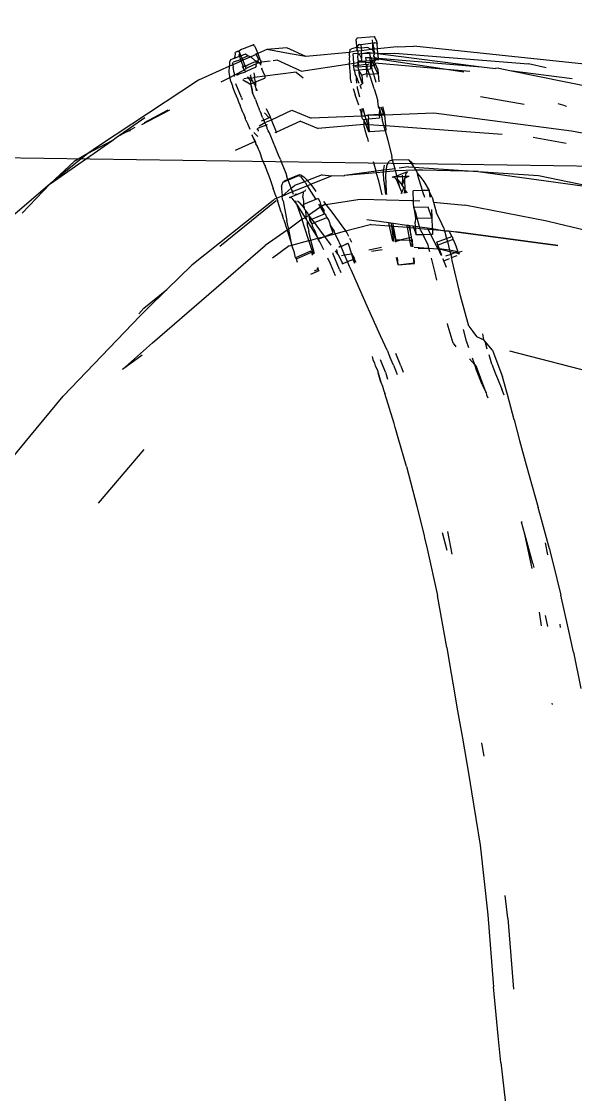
# Model space of a CAD drawing. Header units: millimetres. Extents: x 182 to 575, y -105 to 95.
# Drawn here: x 367.4701 to 367.4998, y -1.1422 to -1.0846 of the extents above; entities that cross this region are included whole.
import ezdxf

# ---------------------------------------------------------------- set-up
doc = ezdxf.new("R2010")
doc.units = ezdxf.units.MM
doc.header["$MEASUREMENT"] = 0

# ---------------------------------------------------------------- blocks, each defined once
blk = doc.blocks.new('A$C69b3238c')
for p, q in [((1.526428, 1.142223), (1.526385, 1.142088)), ((1.526385, 1.142088), (1.526507, 1.14212)), ((1.526516, 1.14241), (1.526428, 1.142223)), ((1.526626, 1.142111), (1.526507, 1.14212)), ((1.526507, 1.14212), (1.5266, 1.14209)), ((1.526544, 1.142469), (1.526516, 1.14241)), ((1.527462, 1.14239), (1.526544, 1.142469)), ((1.5266, 1.14209), (1.526626, 1.142111)), ((1.526622, 1.14207), (1.526626, 1.142111)), ((1.526626, 1.142111), (1.526638, 1.142281)), ((1.526626, 1.142111), (1.527261, 1.142022)), ((1.527462, 1.14239), (1.527476, 1.142344)), ((1.527514, 1.142303), (1.527476, 1.142344)), ((1.527514, 1.142215), (1.5275, 1.141874)), ((1.527514, 1.142215), (1.527514, 1.142303)), ((1.515251, 1.14098), (1.52443, 1.141949)), ((1.525438, 1.141564), (1.518259, 1.140992)), ((1.526346, 1.14156), (1.520797, 1.140839)), ((1.525319, 1.141918), (1.52443, 1.141949)), ((1.525319, 1.141918), (1.526364, 1.141806)), ((1.526346, 1.14156), (1.525438, 1.141564)), ((1.526327, 1.141309), (1.526346, 1.14156)), ((1.526346, 1.14156), (1.526364, 1.141806)), ((1.526479, 1.141588), (1.526346, 1.14156)), ((1.526364, 1.141806), (1.526385, 1.142088)), ((1.526364, 1.141806), (1.526562, 1.141785)), ((1.526521, 1.141574), (1.526479, 1.141588)), ((1.526549, 1.141607), (1.526521, 1.141574)), ((1.526574, 1.141581), (1.526521, 1.141574)), ((1.526535, 1.141529), (1.526521, 1.141574)), ((1.526574, 1.141581), (1.526535, 1.141529)), ((1.526535, 1.141529), (1.526573, 1.141488)), ((1.526562, 1.141785), (1.526549, 1.141607)), ((1.526549, 1.141607), (1.52661, 1.141769)), ((1.526569, 1.141879), (1.526562, 1.141785)), ((1.526562, 1.141785), (1.52661, 1.141769)), ((1.526569, 1.141879), (1.5266, 1.14209)), ((1.526813, 1.141612), (1.526574, 1.141581)), ((1.526588, 1.141609), (1.526574, 1.141581)), ((1.526574, 1.141581), (1.526809, 1.141563)), ((1.526646, 1.141776), (1.526588, 1.141609)), ((1.52661, 1.141769), (1.526624, 1.141939)), ((1.526646, 1.141776), (1.52661, 1.141769)), ((1.526624, 1.141939), (1.526622, 1.14207)), ((1.526646, 1.141776), (1.526624, 1.141939)), ((1.526736, 1.141795), (1.526646, 1.141776)), ((1.526887, 1.141876), (1.526736, 1.141795)), ((1.526954, 1.141743), (1.526736, 1.141795)), ((1.526809, 1.141563), (1.526762, 1.141373)), ((1.526809, 1.141563), (1.526813, 1.141612)), ((1.526809, 1.141563), (1.527224, 1.141532)), ((1.526813, 1.141612), (1.527224, 1.141532)), ((1.526887, 1.141876), (1.527248, 1.141849)), ((1.527238, 1.141713), (1.526954, 1.141743)), ((1.527224, 1.141532), (1.527238, 1.141713)), ((1.527224, 1.141532), (1.527354, 1.141522)), ((1.527224, 1.141532), (1.527239, 1.141277)), ((1.527248, 1.141849), (1.527238, 1.141713)), ((1.527436, 1.141692), (1.527238, 1.141713)), ((1.527261, 1.142022), (1.527248, 1.141849)), ((1.527248, 1.141849), (1.5275, 1.141874)), ((1.527382, 1.142055), (1.527261, 1.142022)), ((1.527354, 1.141522), (1.527426, 1.141559)), ((1.527382, 1.142055), (1.5275, 1.141874)), ((1.527436, 1.141692), (1.527426, 1.141559)), ((1.527426, 1.141559), (1.527448, 1.141334)), ((1.527426, 1.141559), (1.527687, 1.141536)), ((1.527436, 1.141692), (1.527445, 1.141813)), ((1.527486, 1.141704), (1.527436, 1.141692)), ((1.527486, 1.141704), (1.527445, 1.141813)), ((1.5275, 1.141874), (1.527485, 1.141831)), ((1.527485, 1.141831), (1.527486, 1.141704)), ((1.527486, 1.141704), (1.527871, 1.141611)), ((1.5275, 1.141874), (1.527762, 1.141811)), ((1.52765, 1.141044), (1.527687, 1.141536)), ((1.52785, 1.141774), (1.527762, 1.141811)), ((1.52785, 1.141774), (1.527871, 1.141611)), ((1.527881, 1.141426), (1.527871, 1.141611)), ((1.527871, 1.141611), (1.530211, 1.141394)), ((1.530211, 1.141394), (1.531231, 1.14185)), ((1.530211, 1.141394), (1.531059, 1.141536)), ((1.531059, 1.141536), (1.532312, 1.141765)), ((1.531231, 1.14185), (1.532312, 1.141765)), ((1.532312, 1.141765), (1.5328, 1.141547)), ((1.5328, 1.141547), (1.532664, 1.141198)), ((1.532943, 1.141897), (1.5328, 1.141547)), ((1.5328, 1.141547), (1.532892, 1.141507)), ((1.532913, 1.141553), (1.532892, 1.141507)), ((1.532975, 1.141966), (1.532943, 1.141897)), ((1.532975, 1.141966), (1.533008, 1.14202)), ((1.533008, 1.14202), (1.533048, 1.142017)), ((1.533118, 1.141988), (1.533048, 1.142017)), ((1.533118, 1.141988), (1.533175, 1.141966)), ((1.533175, 1.141966), (1.533303, 1.141912)), ((1.533303, 1.141912), (1.533397, 1.141874)), ((1.533453, 1.141542), (1.53331, 1.141427)), ((1.533397, 1.141874), (1.533481, 1.141839)), ((1.533712, 1.141435), (1.533453, 1.141542)), ((1.533481, 1.141839), (1.533582, 1.141798)), ((1.533582, 1.141798), (1.533665, 1.141763)), ((1.533665, 1.141763), (1.533811, 1.141678)), ((1.533755, 1.14156), (1.533712, 1.141435)), ((1.53378, 1.141533), (1.533712, 1.141435)), ((1.533755, 1.14156), (1.533787, 1.141629)), ((1.53378, 1.141533), (1.533755, 1.14156)), ((1.533787, 1.141629), (1.53378, 1.141533)), ((1.533806, 1.141452), (1.53378, 1.141533)), ((1.533787, 1.141629), (1.533811, 1.141678)), ((1.533882, 1.141674), (1.533811, 1.141678)), ((1.533938, 1.141648), (1.533882, 1.141674)), ((1.533938, 1.141648), (1.533987, 1.141629)), ((1.53402, 1.141581), (1.533987, 1.141629)), ((1.53402, 1.141581), (1.534026, 1.14137)), ((1.517321, 1.140776), (1.518259, 1.140992)), ((1.526327, 1.141309), (1.520797, 1.140839)), ((1.526324, 1.141266), (1.522662, 1.140716)), ((1.526508, 1.141052), (1.522662, 1.140716)), ((1.52632, 1.141206), (1.526324, 1.141266)), ((1.526441, 1.141239), (1.52632, 1.141206)), ((1.526324, 1.141266), (1.526327, 1.141309)), ((1.526526, 1.141297), (1.526324, 1.141266)), ((1.526541, 1.141343), (1.526327, 1.141309)), ((1.526504, 1.140999), (1.526354, 1.140673)), ((1.526499, 1.141193), (1.526441, 1.141239)), ((1.526511, 1.141234), (1.526441, 1.141239)), ((1.526513, 1.141128), (1.526499, 1.141193)), ((1.526508, 1.141052), (1.526504, 1.140999)), ((1.526504, 1.140999), (1.526545, 1.140888)), ((1.526557, 1.141061), (1.526508, 1.141052)), ((1.526566, 1.141188), (1.526511, 1.141234)), ((1.526557, 1.141061), (1.526513, 1.141128)), ((1.526541, 1.141343), (1.526526, 1.141297)), ((1.526573, 1.1414), (1.526541, 1.141343)), ((1.526541, 1.141343), (1.526575, 1.141304)), ((1.526615, 1.141061), (1.526545, 1.140888)), ((1.526566, 1.141188), (1.526557, 1.141061)), ((1.526615, 1.141061), (1.526557, 1.141061)), ((1.526575, 1.141304), (1.526566, 1.141188)), ((1.526661, 1.141181), (1.526566, 1.141188)), ((1.526573, 1.1414), (1.526573, 1.141488)), ((1.526722, 1.141342), (1.526575, 1.141304)), ((1.526661, 1.141181), (1.526615, 1.141061)), ((1.526714, 1.141093), (1.526615, 1.141061)), ((1.526709, 1.141304), (1.526661, 1.141181)), ((1.526729, 1.141176), (1.526661, 1.141181)), ((1.526714, 1.141093), (1.52669, 1.140886)), ((1.526709, 1.141304), (1.526755, 1.141331)), ((1.526729, 1.141176), (1.526714, 1.141093)), ((1.526772, 1.141075), (1.526714, 1.141093)), ((1.526762, 1.141373), (1.526722, 1.141342)), ((1.526755, 1.141331), (1.526722, 1.141342)), ((1.52678, 1.141172), (1.526729, 1.141176)), ((1.526755, 1.141331), (1.526762, 1.141373)), ((1.526792, 1.141337), (1.526755, 1.141331)), ((1.526772, 1.141075), (1.526757, 1.140872)), ((1.526762, 1.141373), (1.526792, 1.141337)), ((1.52678, 1.141172), (1.526772, 1.141075)), ((1.526999, 1.141095), (1.526772, 1.141075)), ((1.526792, 1.141337), (1.52678, 1.141172)), ((1.527007, 1.141156), (1.52678, 1.141172)), ((1.527017, 1.141334), (1.526792, 1.141337)), ((1.526909, 1.140958), (1.526822, 1.140995)), ((1.526991, 1.140982), (1.526909, 1.140958)), ((1.526951, 1.140916), (1.526909, 1.140958)), ((1.526951, 1.140916), (1.526991, 1.140982)), ((1.526991, 1.140982), (1.526999, 1.141095)), ((1.527379, 1.140933), (1.526991, 1.140982)), ((1.526999, 1.141095), (1.527007, 1.141156)), ((1.527212, 1.141114), (1.526999, 1.141095)), ((1.527017, 1.141334), (1.527007, 1.141197)), ((1.527007, 1.141197), (1.527007, 1.141156)), ((1.527195, 1.141141), (1.527007, 1.141156)), ((1.527195, 1.141141), (1.527239, 1.141277)), ((1.527195, 1.141141), (1.52741, 1.141144)), ((1.527391, 1.141085), (1.527212, 1.141114)), ((1.527326, 1.141463), (1.527239, 1.141277)), ((1.527326, 1.141463), (1.527354, 1.141522)), ((1.527379, 1.140933), (1.527391, 1.141085)), ((1.527391, 1.141085), (1.52741, 1.141144)), ((1.527439, 1.141077), (1.527391, 1.141085)), ((1.527448, 1.141334), (1.52741, 1.141144)), ((1.52741, 1.141144), (1.527439, 1.141077)), ((1.527433, 1.140995), (1.527426, 1.140949)), ((1.527439, 1.141077), (1.527433, 1.140995)), ((1.52765, 1.141044), (1.527439, 1.141077)), ((1.527639, 1.140897), (1.52765, 1.141044)), ((1.527876, 1.141008), (1.52765, 1.141044)), ((1.527828, 1.140388), (1.527876, 1.141008)), ((1.527876, 1.141008), (1.527882, 1.14109)), ((1.530463, 1.140597), (1.527876, 1.141008)), ((1.527881, 1.141426), (1.527893, 1.141268)), ((1.527893, 1.141268), (1.527882, 1.14109)), ((1.530463, 1.140597), (1.531751, 1.14119)), ((1.531751, 1.14119), (1.531974, 1.141159)), ((1.532142, 1.141135), (1.532608, 1.14108)), ((1.532608, 1.14108), (1.53264, 1.141149)), ((1.532634, 1.141053), (1.532608, 1.14108)), ((1.532634, 1.141053), (1.532708, 1.141054)), ((1.532634, 1.141053), (1.532659, 1.140972)), ((1.532664, 1.141198), (1.53264, 1.141149)), ((1.532659, 1.140972), (1.532653, 1.140919)), ((1.532708, 1.141054), (1.532659, 1.140972)), ((1.532708, 1.141054), (1.532752, 1.141055)), ((1.532792, 1.141168), (1.532752, 1.141055)), ((1.532752, 1.141055), (1.532874, 1.141101)), ((1.532752, 1.141055), (1.532777, 1.141044)), ((1.532892, 1.141507), (1.532766, 1.141227)), ((1.532766, 1.141227), (1.532792, 1.141168)), ((1.532792, 1.141168), (1.532766, 1.141227)), ((1.532777, 1.141044), (1.532847, 1.141034)), ((1.53284, 1.141149), (1.532792, 1.141168)), ((1.532874, 1.141101), (1.53284, 1.141149)), ((1.532874, 1.141101), (1.532847, 1.141034)), ((1.532847, 1.141034), (1.532876, 1.141003)), ((1.532874, 1.141101), (1.532876, 1.141135)), ((1.532953, 1.141102), (1.532874, 1.141101)), ((1.532876, 1.141135), (1.53295, 1.141183)), ((1.53288, 1.14089), (1.532876, 1.141003)), ((1.532876, 1.141003), (1.533013, 1.140947)), ((1.532892, 1.141507), (1.533181, 1.141368)), ((1.533181, 1.141368), (1.53295, 1.141183)), ((1.533092, 1.141045), (1.532953, 1.141102)), ((1.533173, 1.141011), (1.533092, 1.141045)), ((1.533293, 1.14096), (1.533173, 1.141011)), ((1.53331, 1.141427), (1.533181, 1.141368)), ((1.533181, 1.141368), (1.533605, 1.141189)), ((1.533332, 1.140945), (1.533293, 1.14096)), ((1.53331, 1.141427), (1.533646, 1.141288)), ((1.533605, 1.141189), (1.533476, 1.140861)), ((1.533578, 1.140891), (1.533697, 1.141148)), ((1.533646, 1.141288), (1.533605, 1.141189)), ((1.533605, 1.141189), (1.533697, 1.141148)), ((1.533712, 1.141435), (1.533646, 1.141288)), ((1.533646, 1.141288), (1.533725, 1.141216)), ((1.533697, 1.141148), (1.533725, 1.141216)), ((1.533697, 1.141148), (1.534147, 1.140947)), ((1.533789, 1.141403), (1.533712, 1.141435)), ((1.533789, 1.141403), (1.533725, 1.141216)), ((1.533725, 1.141216), (1.534122, 1.141091)), ((1.533806, 1.141452), (1.533789, 1.141403)), ((1.534076, 1.141289), (1.533789, 1.141403)), ((1.534026, 1.14137), (1.534076, 1.141289)), ((1.534076, 1.141289), (1.534267, 1.141206)), ((1.534156, 1.141011), (1.534122, 1.141091)), ((1.534156, 1.141011), (1.534147, 1.140947)), ((1.534267, 1.141206), (1.534315, 1.141087)), ((1.534315, 1.141087), (1.534326, 1.140917)), ((1.519264, 1.14064), (1.514766, 1.139733)), ((1.519264, 1.14064), (1.515926, 1.140206)), ((1.519855, 1.140759), (1.519264, 1.14064)), ((1.519855, 1.140759), (1.520042, 1.140741)), ((1.520797, 1.140839), (1.520042, 1.140741)), ((1.522662, 1.140716), (1.521416, 1.140608)), ((1.522662, 1.140716), (1.521733, 1.140577)), ((1.526334, 1.140462), (1.526305, 1.140039)), ((1.526334, 1.140462), (1.526515, 1.140804)), ((1.526354, 1.140673), (1.526334, 1.140462)), ((1.526334, 1.140462), (1.526585, 1.140443)), ((1.526585, 1.140443), (1.526465, 1.140019)), ((1.526545, 1.140888), (1.526515, 1.140804)), ((1.526545, 1.140888), (1.52669, 1.140886)), ((1.526622, 1.140571), (1.526585, 1.140443)), ((1.526585, 1.140443), (1.526804, 1.140426)), ((1.526622, 1.140571), (1.52669, 1.140886)), ((1.52669, 1.140886), (1.526757, 1.140872)), ((1.526757, 1.140872), (1.526746, 1.14073)), ((1.526934, 1.140714), (1.526746, 1.14073)), ((1.526757, 1.140872), (1.526934, 1.140859)), ((1.526757, 1.140277), (1.526804, 1.140426)), ((1.526804, 1.140426), (1.52687, 1.140635)), ((1.526804, 1.140426), (1.526952, 1.140454)), ((1.52687, 1.140635), (1.526934, 1.140714)), ((1.52693, 1.140796), (1.526934, 1.140859)), ((1.52693, 1.140796), (1.526974, 1.140711)), ((1.526934, 1.140714), (1.52693, 1.140796)), ((1.526934, 1.140859), (1.526982, 1.140855)), ((1.526974, 1.140711), (1.526934, 1.140714)), ((1.526974, 1.140711), (1.526939, 1.140611)), ((1.526952, 1.140454), (1.526939, 1.140611)), ((1.526952, 1.140454), (1.526941, 1.140276)), ((1.526982, 1.140855), (1.526951, 1.140916)), ((1.526952, 1.140454), (1.52721, 1.140395)), ((1.526982, 1.140855), (1.526974, 1.140711)), ((1.527389, 1.140675), (1.526974, 1.140711)), ((1.526982, 1.140855), (1.527421, 1.140822)), ((1.52721, 1.140395), (1.527178, 1.139932)), ((1.527351, 1.140403), (1.527203, 1.139929)), ((1.52721, 1.140395), (1.527389, 1.140675)), ((1.527389, 1.140675), (1.527351, 1.140403)), ((1.527426, 1.140949), (1.527379, 1.140933)), ((1.527421, 1.140822), (1.527389, 1.140675)), ((1.52762, 1.140655), (1.527389, 1.140675)), ((1.527426, 1.140949), (1.527421, 1.140822)), ((1.527547, 1.140848), (1.527421, 1.140822)), ((1.527639, 1.140897), (1.527426, 1.140949)), ((1.52752, 1.14036), (1.527572, 1.140426)), ((1.527547, 1.140848), (1.527639, 1.140897)), ((1.52762, 1.140655), (1.527572, 1.140426)), ((1.52762, 1.140655), (1.527639, 1.140897)), ((1.527698, 1.140929), (1.527639, 1.140897)), ((1.527817, 1.14021), (1.527828, 1.140388)), ((1.530739, 1.14055), (1.530354, 1.140241)), ((1.530739, 1.14055), (1.532426, 1.140334)), ((1.532432, 1.140412), (1.532426, 1.140334)), ((1.532432, 1.140412), (1.532579, 1.140738)), ((1.532594, 1.140776), (1.532579, 1.140738)), ((1.53288, 1.14089), (1.53293, 1.140808)), ((1.53293, 1.140808), (1.53312, 1.140725)), ((1.533008, 1.140521), (1.532981, 1.140324)), ((1.533013, 1.140947), (1.533421, 1.140743)), ((1.53312, 1.140725), (1.533462, 1.140576)), ((1.53318, 1.140416), (1.533204, 1.140342)), ((1.533476, 1.140861), (1.533332, 1.140945)), ((1.533452, 1.140813), (1.533421, 1.140743)), ((1.533421, 1.140743), (1.533508, 1.140686)), ((1.533476, 1.140861), (1.533452, 1.140813)), ((1.533508, 1.140686), (1.533462, 1.140576)), ((1.533738, 1.140473), (1.533462, 1.140576)), ((1.533476, 1.140861), (1.533525, 1.140863)), ((1.533508, 1.140686), (1.533564, 1.140719)), ((1.534068, 1.140391), (1.533508, 1.140686)), ((1.533578, 1.140891), (1.533525, 1.140863)), ((1.533525, 1.140863), (1.533573, 1.140846)), ((1.533596, 1.140835), (1.533564, 1.140719)), ((1.533573, 1.140846), (1.533596, 1.140835)), ((1.533578, 1.140891), (1.533596, 1.140835)), ((1.533596, 1.140835), (1.533652, 1.140813)), ((1.53393, 1.140389), (1.533738, 1.140473)), ((1.534068, 1.140391), (1.534066, 1.14032)), ((1.534071, 1.140511), (1.534068, 1.140391)), ((1.534293, 1.140273), (1.534068, 1.140391)), ((1.534071, 1.140511), (1.534127, 1.140804)), ((1.534147, 1.140947), (1.534127, 1.140804)), ((1.534147, 1.140947), (1.534326, 1.140867)), ((1.534302, 1.140315), (1.534328, 1.140546)), ((1.534326, 1.140867), (1.534326, 1.140917)), ((1.534326, 1.140867), (1.53599, 1.140126)), ((1.534328, 1.140546), (1.534326, 1.140867)), ((1.526544, 1.139654), (1.526621, 1.139881)), ((1.526621, 1.139881), (1.52666, 1.139995)), ((1.52666, 1.139995), (1.526757, 1.140277)), ((1.527203, 1.139929), (1.527211, 1.139881)), ((1.527293, 1.139881), (1.527211, 1.139881)), ((1.527325, 1.139859), (1.527241, 1.139682)), ((1.527358, 1.139944), (1.52752, 1.14036)), ((1.527524, 1.140146), (1.527502, 1.139958)), ((1.52752, 1.14036), (1.527524, 1.140146)), ((1.527764, 1.139984), (1.527817, 1.14021)), ((1.532426, 1.140334), (1.532418, 1.140237)), ((1.532925, 1.140032), (1.532418, 1.140237)), ((1.532426, 1.140334), (1.53297, 1.140264)), ((1.532901, 1.139705), (1.532919, 1.139802)), ((1.532925, 1.140032), (1.532919, 1.139802)), ((1.533033, 1.139982), (1.532919, 1.139802)), ((1.532925, 1.140032), (1.53297, 1.140264)), ((1.533033, 1.139982), (1.532925, 1.140032)), ((1.53297, 1.140264), (1.532981, 1.140324)), ((1.533181, 1.140237), (1.53297, 1.140264)), ((1.533181, 1.140237), (1.533033, 1.139982)), ((1.533166, 1.139927), (1.533033, 1.139982)), ((1.533156, 1.139836), (1.533095, 1.139577)), ((1.533095, 1.139577), (1.533156, 1.139836)), ((1.533156, 1.139836), (1.533166, 1.139927)), ((1.533166, 1.139927), (1.533181, 1.140067)), ((1.53323, 1.139901), (1.533166, 1.139927)), ((1.533204, 1.140342), (1.53318, 1.140287)), ((1.53318, 1.140287), (1.533181, 1.140237)), ((1.533181, 1.140237), (1.533181, 1.140067)), ((1.533181, 1.140237), (1.533309, 1.140221)), ((1.533309, 1.140221), (1.533181, 1.140067)), ((1.53323, 1.139901), (1.533429, 1.140031)), ((1.53335, 1.140311), (1.533309, 1.140221)), ((1.533309, 1.140221), (1.533545, 1.140191)), ((1.533593, 1.140162), (1.533429, 1.140031)), ((1.533682, 1.139194), (1.533981, 1.139922)), ((1.534164, 1.13981), (1.534149, 1.139765)), ((1.534241, 1.140054), (1.534164, 1.13981)), ((1.534241, 1.140054), (1.534282, 1.140229)), ((1.534282, 1.140229), (1.534293, 1.140273)), ((1.534293, 1.140273), (1.534302, 1.140315)), ((1.534762, 1.140026), (1.534293, 1.140273)), ((1.53599, 1.140126), (1.541355, 1.136571)), ((1.518496, 1.138812), (1.520849, 1.139234)), ((1.526442, 1.139322), (1.526359, 1.138988)), ((1.526544, 1.139654), (1.526442, 1.139322)), ((1.527312, 1.139206), (1.527432, 1.139628)), ((1.527377, 1.138776), (1.527568, 1.139333)), ((1.527455, 1.13969), (1.527432, 1.139628)), ((1.527467, 1.139788), (1.527455, 1.13969)), ((1.527676, 1.139676), (1.527568, 1.139333)), ((1.532885, 1.13967), (1.532834, 1.139572)), ((1.532873, 1.139548), (1.532885, 1.13967)), ((1.532885, 1.13967), (1.532901, 1.139705)), ((1.532928, 1.13908), (1.533084, 1.13945)), ((1.533095, 1.139577), (1.533084, 1.13945)), ((1.533084, 1.13945), (1.533095, 1.139577)), ((1.534029, 1.139447), (1.533895, 1.139113)), ((1.534149, 1.139765), (1.534029, 1.139447)), ((1.51629, 1.138743), (1.516222, 1.138732)), ((1.51629, 1.138743), (1.516671, 1.138851)), ((1.526101, 1.138705), (1.525998, 1.138304)), ((1.526033, 1.1383), (1.526175, 1.138649)), ((1.526195, 1.138695), (1.526175, 1.138649)), ((1.526281, 1.138687), (1.526271, 1.138604)), ((1.526271, 1.138604), (1.526316, 1.138683)), ((1.526316, 1.138683), (1.526359, 1.138988)), ((1.532794, 1.13873), (1.532729, 1.138584)), ((1.532806, 1.138776), (1.532794, 1.13873)), ((1.532826, 1.138826), (1.532806, 1.138776)), ((1.532866, 1.138919), (1.532826, 1.138826)), ((1.532928, 1.13908), (1.532866, 1.138919)), ((1.533606, 1.138392), (1.533713, 1.138678)), ((1.533682, 1.139194), (1.53363, 1.139086)), ((1.533713, 1.138678), (1.533725, 1.138707)), ((1.533725, 1.138707), (1.533753, 1.138761)), ((1.533834, 1.138961), (1.533753, 1.138761)), ((1.533895, 1.139113), (1.533834, 1.138961)), ((1.515954, 1.137388), (1.523344, 1.138355)), ((1.523344, 1.138355), (1.525994, 1.138241)), ((1.525994, 1.138241), (1.525951, 1.137681)), ((1.525998, 1.138304), (1.525994, 1.138241)), ((1.525994, 1.138241), (1.52618, 1.138233)), ((1.525998, 1.138304), (1.526033, 1.1383)), ((1.526033, 1.1383), (1.526194, 1.138288)), ((1.526146, 1.138126), (1.526124, 1.138004)), ((1.52618, 1.138233), (1.526146, 1.138126)), ((1.526194, 1.138288), (1.52618, 1.138233)), ((1.52618, 1.138233), (1.526282, 1.138229)), ((1.52622, 1.138391), (1.526194, 1.138288)), ((1.526194, 1.138288), (1.526286, 1.138281)), ((1.526271, 1.138604), (1.52622, 1.138391)), ((1.526271, 1.138604), (1.526286, 1.138281)), ((1.526282, 1.138229), (1.526271, 1.138079)), ((1.526271, 1.138079), (1.526859, 1.138035)), ((1.526286, 1.138281), (1.526282, 1.138229)), ((1.526282, 1.138229), (1.526874, 1.138238)), ((1.526286, 1.138281), (1.526874, 1.138238)), ((1.526874, 1.138238), (1.526859, 1.138035)), ((1.526908, 1.138234), (1.526874, 1.138238)), ((1.526908, 1.138234), (1.527028, 1.138197)), ((1.526974, 1.138005), (1.527028, 1.138197)), ((1.527028, 1.138197), (1.527141, 1.1386)), ((1.527028, 1.138197), (1.527206, 1.138189)), ((1.52717, 1.138043), (1.527206, 1.138189)), ((1.527206, 1.138189), (1.52719, 1.138595)), ((1.527206, 1.138189), (1.527252, 1.138377)), ((1.527206, 1.138189), (1.529929, 1.138073)), ((1.527315, 1.138582), (1.527252, 1.138377)), ((1.530973, 1.138506), (1.529929, 1.138073)), ((1.532061, 1.137988), (1.530973, 1.138506)), ((1.532061, 1.137988), (1.532128, 1.138151)), ((1.532343, 1.138602), (1.532128, 1.138151)), ((1.532438, 1.138368), (1.532184, 1.138095)), ((1.532184, 1.138095), (1.532482, 1.137971)), ((1.532542, 1.138115), (1.532482, 1.137971)), ((1.532542, 1.138115), (1.532563, 1.138166)), ((1.532563, 1.138166), (1.532597, 1.138253)), ((1.532597, 1.138253), (1.532623, 1.138316)), ((1.532684, 1.138471), (1.532623, 1.138316)), ((1.532684, 1.138471), (1.53271, 1.138537)), ((1.53271, 1.138537), (1.532729, 1.138584)), ((1.533456, 1.138037), (1.533481, 1.138098)), ((1.533587, 1.138361), (1.533481, 1.138098)), ((1.533606, 1.138392), (1.533587, 1.138361)), ((1.537546, 1.138509), (1.539036, 1.137721)), ((1.538884, 1.137856), (1.537603, 1.13853)), ((1.540393, 1.137045), (1.538864, 1.138115)), ((1.525951, 1.137681), (1.519682, 1.137219)), ((1.525951, 1.137681), (1.525932, 1.137423)), ((1.526026, 1.137686), (1.525951, 1.137681)), ((1.525967, 1.137419), (1.525991, 1.13756)), ((1.525991, 1.13756), (1.526026, 1.137686)), ((1.526026, 1.137686), (1.526124, 1.138004)), ((1.526837, 1.137746), (1.526026, 1.137686)), ((1.526909, 1.137751), (1.526808, 1.137357)), ((1.526808, 1.137357), (1.526837, 1.137746)), ((1.526837, 1.137746), (1.526859, 1.138035)), ((1.526909, 1.137751), (1.526837, 1.137746)), ((1.526843, 1.137353), (1.526986, 1.137704)), ((1.526859, 1.138035), (1.526974, 1.138005)), ((1.526974, 1.138005), (1.526909, 1.137751)), ((1.526996, 1.137758), (1.526909, 1.137751)), ((1.526974, 1.138005), (1.527108, 1.137987)), ((1.526986, 1.137704), (1.526996, 1.137758)), ((1.526996, 1.137758), (1.527108, 1.137987)), ((1.526996, 1.137758), (1.527098, 1.137749)), ((1.52703, 1.137445), (1.527082, 1.137661)), ((1.527082, 1.137661), (1.527098, 1.137749)), ((1.527108, 1.137987), (1.527098, 1.137749)), ((1.527098, 1.137749), (1.529554, 1.137533)), ((1.527108, 1.137987), (1.527146, 1.138013)), ((1.527146, 1.138013), (1.52717, 1.138043)), ((1.530497, 1.137916), (1.529554, 1.137533)), ((1.530497, 1.137916), (1.531793, 1.137335)), ((1.531793, 1.137335), (1.532061, 1.137988)), ((1.532417, 1.137845), (1.532061, 1.137988)), ((1.53229, 1.137505), (1.532241, 1.137402)), ((1.532288, 1.137554), (1.532308, 1.137618)), ((1.53229, 1.137505), (1.532288, 1.137554)), ((1.5323, 1.137727), (1.532355, 1.137704)), ((1.532346, 1.137652), (1.532308, 1.137618)), ((1.532355, 1.137704), (1.532346, 1.137652)), ((1.532355, 1.137704), (1.532417, 1.137845)), ((1.532355, 1.137704), (1.532776, 1.137541)), ((1.532417, 1.137845), (1.53246, 1.137917)), ((1.532722, 1.137673), (1.532417, 1.137845)), ((1.532482, 1.137971), (1.53246, 1.137917)), ((1.532482, 1.137971), (1.532624, 1.137913)), ((1.532776, 1.137541), (1.532808, 1.137516)), ((1.532808, 1.137516), (1.532783, 1.13743)), ((1.532846, 1.137505), (1.532783, 1.13743)), ((1.53336, 1.137793), (1.533233, 1.137489)), ((1.533434, 1.137979), (1.53336, 1.137793)), ((1.533434, 1.137979), (1.533456, 1.138037)), ((1.539839, 1.137353), (1.539388, 1.137591)), ((1.512914, 1.136798), (1.515954, 1.137388)), ((1.516248, 1.136728), (1.518017, 1.137036)), ((1.525967, 1.137419), (1.525824, 1.136907)), ((1.525967, 1.137419), (1.525932, 1.137423)), ((1.526808, 1.137357), (1.525967, 1.137419)), ((1.526843, 1.137353), (1.526808, 1.137357)), ((1.526934, 1.137061), (1.526873, 1.136833)), ((1.526934, 1.137061), (1.526958, 1.137185)), ((1.526958, 1.137185), (1.52703, 1.137445)), ((1.531832, 1.137295), (1.531793, 1.137335)), ((1.531832, 1.137295), (1.531865, 1.137304)), ((1.531915, 1.136674), (1.532174, 1.137295)), ((1.532174, 1.137295), (1.532241, 1.137402)), ((1.532783, 1.13743), (1.532786, 1.137379)), ((1.532922, 1.13722), (1.532803, 1.137093)), ((1.533018, 1.137306), (1.532922, 1.13722)), ((1.532986, 1.136958), (1.532931, 1.136827)), ((1.532959, 1.13684), (1.532986, 1.136958)), ((1.532986, 1.136958), (1.533044, 1.137036)), ((1.533044, 1.137036), (1.533101, 1.137168)), ((1.533118, 1.137209), (1.533101, 1.137168)), ((1.53963, 1.137406), (1.539839, 1.137353)), ((1.539839, 1.137353), (1.540393, 1.137045)), ((1.54064, 1.136872), (1.540393, 1.137045)), ((1.525824, 1.136907), (1.525602, 1.136025)), ((1.531695, 1.13609), (1.531904, 1.136637)), ((1.531904, 1.136637), (1.531915, 1.136674)), ((1.532727, 1.136337), (1.532777, 1.136448)), ((1.532837, 1.136541), (1.532777, 1.136448)), ((1.532834, 1.136593), (1.532896, 1.136698)), ((1.532834, 1.136593), (1.532837, 1.136541)), ((1.532959, 1.13684), (1.532896, 1.136698)), ((1.532931, 1.136827), (1.532896, 1.136698)), ((1.532931, 1.136827), (1.53401, 1.136345)), ((1.543943, 1.134561), (1.54064, 1.136872)), ((1.54064, 1.136872), (1.541927, 1.136191)), ((1.541355, 1.136571), (1.541927, 1.136191)), ((1.524696, 1.13585), (1.524503, 1.13569)), ((1.524688, 1.135824), (1.524526, 1.135614)), ((1.524696, 1.13585), (1.525573, 1.135822)), ((1.52543, 1.135365), (1.525573, 1.135822)), ((1.525573, 1.135822), (1.525602, 1.136025)), ((1.525573, 1.135822), (1.525738, 1.135767)), ((1.525877, 1.135545), (1.525738, 1.135767)), ((1.531585, 1.13587), (1.531548, 1.135732)), ((1.531585, 1.13587), (1.531695, 1.13609)), ((1.532488, 1.135722), (1.532562, 1.135876)), ((1.532562, 1.135876), (1.53268, 1.136217)), ((1.53268, 1.136217), (1.532727, 1.136337)), ((1.541927, 1.136191), (1.543943, 1.134561)), ((1.541927, 1.136191), (1.54266, 1.135761)), ((1.520971, 1.135222), (1.51536, 1.134456)), ((1.520971, 1.135222), (1.517726, 1.135011)), ((1.52442, 1.135445), (1.520971, 1.135222)), ((1.520971, 1.135222), (1.52393, 1.135297)), ((1.52393, 1.135297), (1.524318, 1.135284)), ((1.524318, 1.135284), (1.524219, 1.135125)), ((1.52442, 1.135445), (1.524318, 1.135284)), ((1.524318, 1.135284), (1.525402, 1.135248)), ((1.52442, 1.135445), (1.524503, 1.13569)), ((1.524526, 1.135614), (1.52442, 1.135445)), ((1.524704, 1.135464), (1.52442, 1.135445)), ((1.524704, 1.135464), (1.525217, 1.135394)), ((1.524756, 1.135213), (1.524859, 1.135112)), ((1.525337, 1.134992), (1.524756, 1.135213)), ((1.525355, 1.135066), (1.525402, 1.135248)), ((1.525402, 1.135248), (1.52543, 1.135365)), ((1.525402, 1.135248), (1.525517, 1.135244)), ((1.52543, 1.135365), (1.525895, 1.135302)), ((1.525517, 1.135244), (1.525902, 1.135203)), ((1.525895, 1.135302), (1.525877, 1.135545)), ((1.525902, 1.135203), (1.525895, 1.135302)), ((1.525895, 1.135302), (1.526054, 1.135281)), ((1.525917, 1.134997), (1.525902, 1.135203)), ((1.525902, 1.135203), (1.526051, 1.135187)), ((1.526008, 1.135554), (1.526055, 1.13535)), ((1.526051, 1.135187), (1.526054, 1.135281)), ((1.526054, 1.135281), (1.526055, 1.13535)), ((1.526054, 1.135281), (1.52645, 1.135227)), ((1.52643, 1.135147), (1.52645, 1.135227)), ((1.52645, 1.135227), (1.526579, 1.135741)), ((1.52645, 1.135227), (1.528138, 1.134998)), ((1.531548, 1.135732), (1.531297, 1.13513)), ((1.53236, 1.135396), (1.532161, 1.134844)), ((1.532399, 1.135487), (1.53236, 1.135396)), ((1.532397, 1.135533), (1.532437, 1.13559)), ((1.532397, 1.135533), (1.532399, 1.135487)), ((1.532437, 1.13559), (1.532488, 1.135722)), ((1.543943, 1.134561), (1.54266, 1.135761)), ((1.517726, 1.135011), (1.511333, 1.133667)), ((1.523581, 1.134201), (1.523863, 1.134689)), ((1.523863, 1.134689), (1.524035, 1.134896)), ((1.523951, 1.13419), (1.524212, 1.134999)), ((1.524035, 1.134896), (1.524219, 1.135125)), ((1.524212, 1.134999), (1.524219, 1.135125)), ((1.524832, 1.134912), (1.524669, 1.134966)), ((1.524894, 1.134959), (1.524669, 1.134966)), ((1.524922, 1.134839), (1.524832, 1.134912)), ((1.524859, 1.135112), (1.524894, 1.134959)), ((1.524894, 1.134959), (1.524922, 1.134839)), ((1.525037, 1.134955), (1.524894, 1.134959)), ((1.524921, 1.134771), (1.524909, 1.13427)), ((1.524922, 1.134839), (1.524921, 1.134771)), ((1.524969, 1.134694), (1.524921, 1.134771)), ((1.524969, 1.134694), (1.525041, 1.134479)), ((1.52504, 1.135029), (1.525037, 1.134955)), ((1.525037, 1.134955), (1.525041, 1.134479)), ((1.525325, 1.134946), (1.525037, 1.134955)), ((1.525273, 1.134779), (1.525041, 1.134479)), ((1.52518, 1.134362), (1.525357, 1.134782)), ((1.52518, 1.134362), (1.525242, 1.134625)), ((1.525242, 1.134625), (1.525273, 1.134779)), ((1.525273, 1.134779), (1.525325, 1.134946)), ((1.525357, 1.134782), (1.525273, 1.134779)), ((1.525325, 1.134946), (1.525337, 1.134992)), ((1.525471, 1.134941), (1.525325, 1.134946)), ((1.525337, 1.134992), (1.525355, 1.135066)), ((1.525471, 1.134941), (1.525337, 1.134992)), ((1.525437, 1.134885), (1.525357, 1.134782)), ((1.525471, 1.134941), (1.525437, 1.134885)), ((1.525546, 1.134939), (1.525471, 1.134941)), ((1.525524, 1.134921), (1.525471, 1.134941)), ((1.525546, 1.134939), (1.525524, 1.134921)), ((1.525577, 1.134901), (1.525546, 1.134939)), ((1.525886, 1.134132), (1.525917, 1.134997)), ((1.526041, 1.134708), (1.525943, 1.133979)), ((1.526041, 1.134708), (1.526051, 1.135187)), ((1.526051, 1.135187), (1.52643, 1.135147)), ((1.526126, 1.133965), (1.526306, 1.134718)), ((1.526306, 1.134718), (1.526419, 1.135104)), ((1.526419, 1.135104), (1.52643, 1.135147)), ((1.52643, 1.135147), (1.528138, 1.134998)), ((1.528138, 1.134998), (1.528171, 1.134963)), ((1.528171, 1.134963), (1.528838, 1.134992)), ((1.529337, 1.135033), (1.528838, 1.134992)), ((1.529959, 1.134531), (1.528838, 1.134992)), ((1.529337, 1.135033), (1.530131, 1.13473)), ((1.529959, 1.134531), (1.530086, 1.134683)), ((1.530131, 1.13473), (1.530086, 1.134683)), ((1.530324, 1.134934), (1.530131, 1.13473)), ((1.530131, 1.13473), (1.530286, 1.134671)), ((1.530286, 1.134671), (1.530233, 1.134604)), ((1.530501, 1.134941), (1.530286, 1.134671)), ((1.530286, 1.134671), (1.530833, 1.134463)), ((1.530464, 1.135029), (1.530324, 1.134934)), ((1.530464, 1.135029), (1.530575, 1.135045)), ((1.530501, 1.134941), (1.530617, 1.134976)), ((1.530575, 1.135045), (1.531179, 1.134792)), ((1.530617, 1.134976), (1.531162, 1.134747)), ((1.531005, 1.134323), (1.531162, 1.134747)), ((1.531162, 1.134747), (1.531179, 1.134792)), ((1.531162, 1.134747), (1.531427, 1.134636)), ((1.531179, 1.134792), (1.531233, 1.134938)), ((1.531179, 1.134792), (1.531386, 1.134706)), ((1.531297, 1.13513), (1.531233, 1.134938)), ((1.531386, 1.134706), (1.531427, 1.134636)), ((1.531427, 1.134636), (1.531472, 1.134623)), ((1.531472, 1.134623), (1.531497, 1.134543)), ((1.532161, 1.134844), (1.532062, 1.134576)), ((1.523446, 1.13384), (1.523592, 1.134153)), ((1.523592, 1.134153), (1.523524, 1.133837)), ((1.523592, 1.134153), (1.523569, 1.133836)), ((1.523592, 1.134153), (1.523581, 1.134201)), ((1.523581, 1.134201), (1.523951, 1.13419)), ((1.523834, 1.133827), (1.523932, 1.134128)), ((1.523932, 1.134128), (1.523951, 1.13419)), ((1.523951, 1.13419), (1.524459, 1.134175)), ((1.524443, 1.133662), (1.524457, 1.134089)), ((1.524457, 1.134089), (1.524459, 1.134175)), ((1.524908, 1.134215), (1.524781, 1.134065)), ((1.524908, 1.134215), (1.524887, 1.134057)), ((1.524909, 1.13427), (1.524908, 1.134215)), ((1.524931, 1.134054), (1.524908, 1.134215)), ((1.524909, 1.13427), (1.524965, 1.134358)), ((1.524965, 1.134358), (1.525041, 1.134479)), ((1.524965, 1.134358), (1.525073, 1.134107)), ((1.525053, 1.134045), (1.525073, 1.134107)), ((1.525073, 1.134107), (1.52518, 1.134362)), ((1.5251, 1.134041), (1.525073, 1.134107)), ((1.52587, 1.133984), (1.525886, 1.134132)), ((1.529662, 1.134152), (1.529768, 1.134302)), ((1.529927, 1.134115), (1.529679, 1.133718)), ((1.529768, 1.134302), (1.529959, 1.134531)), ((1.530141, 1.134456), (1.529927, 1.134115)), ((1.530141, 1.134456), (1.529959, 1.134531)), ((1.530233, 1.134604), (1.530141, 1.134456)), ((1.53093, 1.134135), (1.530141, 1.134456)), ((1.530238, 1.134229), (1.530278, 1.134161)), ((1.530278, 1.134161), (1.530324, 1.134146)), ((1.530348, 1.134068), (1.530324, 1.134146)), ((1.530616, 1.134019), (1.530324, 1.134146)), ((1.530373, 1.13382), (1.530348, 1.134068)), ((1.531005, 1.134323), (1.530833, 1.134463)), ((1.530879, 1.133982), (1.53093, 1.134135)), ((1.53093, 1.134135), (1.531005, 1.134323)), ((1.531489, 1.133897), (1.53093, 1.134135)), ((1.531489, 1.133897), (1.531005, 1.134323)), ((1.531522, 1.134292), (1.531487, 1.13393)), ((1.531506, 1.134453), (1.531497, 1.134543)), ((1.531519, 1.134389), (1.531506, 1.134453)), ((1.531519, 1.134389), (1.531517, 1.134348)), ((1.531517, 1.134348), (1.531522, 1.134292)), ((1.531814, 1.133852), (1.531969, 1.134312)), ((1.532022, 1.134457), (1.531969, 1.134312)), ((1.532062, 1.134576), (1.532022, 1.134457)), ((1.545447, 1.132981), (1.543943, 1.134561)), ((1.543943, 1.134561), (1.545961, 1.132812)), ((1.523369, 1.133563), (1.521679, 1.133408)), ((1.523369, 1.133563), (1.523206, 1.132973)), ((1.523446, 1.13384), (1.523369, 1.133563)), ((1.524443, 1.133662), (1.524091, 1.133637)), ((1.52443, 1.133284), (1.524438, 1.133515)), ((1.524438, 1.133515), (1.524443, 1.133662)), ((1.524539, 1.133669), (1.524443, 1.133662)), ((1.527233, 1.133737), (1.524539, 1.133669)), ((1.527435, 1.133707), (1.527233, 1.133737)), ((1.52915, 1.133449), (1.527435, 1.133707)), ((1.529266, 1.133602), (1.52915, 1.133449)), ((1.529426, 1.133462), (1.529378, 1.133345)), ((1.529473, 1.133606), (1.529426, 1.133462)), ((1.529554, 1.13377), (1.529473, 1.133606)), ((1.529554, 1.13377), (1.529679, 1.133718)), ((1.529679, 1.133718), (1.529922, 1.133616)), ((1.529922, 1.133616), (1.530336, 1.133443)), ((1.530563, 1.13353), (1.530318, 1.133255)), ((1.530351, 1.133591), (1.530336, 1.133443)), ((1.530353, 1.133626), (1.530351, 1.133591)), ((1.530373, 1.13382), (1.530353, 1.133626)), ((1.530563, 1.13353), (1.53066, 1.133633)), ((1.531089, 1.13382), (1.530616, 1.134019)), ((1.530802, 1.133993), (1.530616, 1.134019)), ((1.530856, 1.133637), (1.530713, 1.133457)), ((1.530713, 1.133457), (1.530759, 1.133635)), ((1.530974, 1.133786), (1.530856, 1.133637)), ((1.530974, 1.133786), (1.531089, 1.13382)), ((1.531445, 1.13365), (1.531278, 1.132757)), ((1.531445, 1.13365), (1.531465, 1.133714)), ((1.531465, 1.133714), (1.531489, 1.133897)), ((1.531489, 1.133897), (1.531487, 1.13393)), ((1.531534, 1.133891), (1.531489, 1.133897)), ((1.531789, 1.133778), (1.531534, 1.133891)), ((1.531536, 1.133036), (1.531749, 1.133657)), ((1.531789, 1.133778), (1.531749, 1.133657)), ((1.531814, 1.133852), (1.531789, 1.133778)), ((1.531875, 1.133743), (1.531789, 1.133778)), ((1.534834, 1.1312), (1.531819, 1.133659)), ((1.531875, 1.133743), (1.531977, 1.133662)), ((1.531977, 1.133662), (1.536337, 1.130193)), ((1.517286, 1.132546), (1.521679, 1.133408)), ((1.523028, 1.132643), (1.523206, 1.132973)), ((1.523448, 1.132733), (1.523652, 1.133307)), ((1.523481, 1.133179), (1.523448, 1.132733)), ((1.523652, 1.133307), (1.52443, 1.133284)), ((1.524238, 1.132712), (1.5243, 1.132936)), ((1.5243, 1.132936), (1.52443, 1.133284)), ((1.52443, 1.133284), (1.524326, 1.13271)), ((1.528829, 1.133026), (1.528094, 1.132025)), ((1.52915, 1.133449), (1.528829, 1.133026)), ((1.529086, 1.132751), (1.529142, 1.132893)), ((1.529142, 1.132893), (1.529213, 1.132949)), ((1.529204, 1.133441), (1.52915, 1.133449)), ((1.529204, 1.133441), (1.529378, 1.133345)), ((1.529227, 1.132981), (1.529213, 1.132949)), ((1.529903, 1.13266), (1.529213, 1.132949)), ((1.529378, 1.133345), (1.529227, 1.132981)), ((1.529227, 1.132981), (1.529431, 1.133315)), ((1.529227, 1.132981), (1.52923, 1.133106)), ((1.529378, 1.133345), (1.52923, 1.133106)), ((1.529378, 1.133345), (1.529431, 1.133315)), ((1.529431, 1.133315), (1.529519, 1.133459)), ((1.529431, 1.133315), (1.529475, 1.133291)), ((1.529475, 1.133291), (1.530061, 1.13288)), ((1.530061, 1.13288), (1.530138, 1.132998)), ((1.530138, 1.132998), (1.530245, 1.133149)), ((1.530245, 1.133149), (1.530224, 1.132798)), ((1.530303, 1.133218), (1.530245, 1.133149)), ((1.53068, 1.133404), (1.530263, 1.132738)), ((1.530318, 1.133255), (1.530303, 1.133218)), ((1.530326, 1.133336), (1.530318, 1.133255)), ((1.530326, 1.133336), (1.530365, 1.133431)), ((1.53034, 1.133415), (1.530326, 1.133336)), ((1.530336, 1.133443), (1.530365, 1.133431)), ((1.530336, 1.133443), (1.53034, 1.133415)), ((1.530425, 1.132659), (1.53068, 1.133404)), ((1.530713, 1.133457), (1.53068, 1.133404)), ((1.531536, 1.133036), (1.531477, 1.132848)), ((1.512114, 1.131319), (1.516686, 1.132404)), ((1.516686, 1.132404), (1.517286, 1.132546)), ((1.522803, 1.132176), (1.523028, 1.132643)), ((1.523448, 1.132733), (1.523429, 1.132155)), ((1.524238, 1.132712), (1.523448, 1.132733)), ((1.524109, 1.132248), (1.524238, 1.132712)), ((1.524326, 1.13271), (1.524238, 1.132712)), ((1.524326, 1.13271), (1.524348, 1.132499)), ((1.524331, 1.132278), (1.524348, 1.132499)), ((1.524642, 1.13232), (1.524471, 1.132297)), ((1.524626, 1.132192), (1.524642, 1.13232)), ((1.524713, 1.13233), (1.524642, 1.13232)), ((1.524713, 1.13233), (1.524677, 1.132196)), ((1.52479, 1.13234), (1.524713, 1.13233)), ((1.524763, 1.132203), (1.52479, 1.13234)), ((1.525534, 1.132442), (1.52479, 1.13234)), ((1.525511, 1.132267), (1.525534, 1.132442)), ((1.525653, 1.132458), (1.525534, 1.132442)), ((1.525653, 1.132458), (1.525608, 1.132275)), ((1.525772, 1.132474), (1.525653, 1.132458)), ((1.525729, 1.132285), (1.525772, 1.132474)), ((1.525729, 1.132285), (1.526715, 1.132359)), ((1.526937, 1.132633), (1.525772, 1.132474)), ((1.526715, 1.132359), (1.526773, 1.132373)), ((1.528094, 1.132025), (1.526773, 1.132373)), ((1.528985, 1.132578), (1.528896, 1.132297)), ((1.529086, 1.132751), (1.528985, 1.132578)), ((1.529758, 1.13247), (1.529086, 1.132751)), ((1.529322, 1.131895), (1.529758, 1.13247)), ((1.530141, 1.132543), (1.529583, 1.131631)), ((1.529758, 1.13247), (1.529903, 1.13266)), ((1.529897, 1.132412), (1.529758, 1.13247)), ((1.529795, 1.132139), (1.529878, 1.132315)), ((1.529897, 1.132412), (1.529878, 1.132315)), ((1.529983, 1.132627), (1.529897, 1.132412)), ((1.530024, 1.13261), (1.529897, 1.132412)), ((1.529903, 1.13266), (1.530009, 1.1328)), ((1.529983, 1.132627), (1.529903, 1.13266)), ((1.530041, 1.132766), (1.529983, 1.132627)), ((1.530024, 1.13261), (1.529983, 1.132627)), ((1.530009, 1.1328), (1.530061, 1.13288)), ((1.530041, 1.132766), (1.530009, 1.1328)), ((1.530041, 1.132766), (1.530024, 1.13261)), ((1.530219, 1.132769), (1.530061, 1.13288)), ((1.53014, 1.132344), (1.530096, 1.132168)), ((1.530141, 1.132543), (1.53014, 1.132344)), ((1.530192, 1.132624), (1.530141, 1.132543)), ((1.530219, 1.132769), (1.530192, 1.132624)), ((1.530263, 1.132738), (1.530192, 1.132624)), ((1.530224, 1.132798), (1.530219, 1.132769)), ((1.530219, 1.132769), (1.530263, 1.132738)), ((1.530263, 1.132738), (1.530425, 1.132659)), ((1.530287, 1.132234), (1.53042, 1.132628)), ((1.530425, 1.132659), (1.53042, 1.132628)), ((1.530425, 1.132659), (1.531132, 1.132127)), ((1.531132, 1.132127), (1.5312, 1.132414)), ((1.5312, 1.132414), (1.531236, 1.132587)), ((1.5314, 1.132618), (1.531221, 1.132065)), ((1.531278, 1.132757), (1.531236, 1.132587)), ((1.5314, 1.132618), (1.531477, 1.132848)), ((1.522173, 1.131984), (1.51669, 1.131237)), ((1.51669, 1.131237), (1.522173, 1.131984)), ((1.522543, 1.132034), (1.522173, 1.131984)), ((1.522375, 1.131734), (1.522342, 1.131699)), ((1.522543, 1.132034), (1.522375, 1.131734)), ((1.522662, 1.131626), (1.522375, 1.131734)), ((1.522767, 1.132034), (1.522543, 1.132034)), ((1.522767, 1.132034), (1.522662, 1.131626)), ((1.522803, 1.132176), (1.522767, 1.132034)), ((1.523429, 1.132155), (1.522767, 1.132034)), ((1.522767, 1.132034), (1.523427, 1.13209)), ((1.523519, 1.13183), (1.523178, 1.13113)), ((1.523427, 1.13209), (1.523418, 1.131832)), ((1.523418, 1.131832), (1.523519, 1.13183)), ((1.523429, 1.132155), (1.523427, 1.13209)), ((1.523427, 1.13209), (1.523655, 1.132109)), ((1.523695, 1.132191), (1.523429, 1.132155)), ((1.523655, 1.132109), (1.523519, 1.13183)), ((1.523519, 1.13183), (1.523925, 1.131819)), ((1.523695, 1.132191), (1.523655, 1.132109)), ((1.523655, 1.132109), (1.524081, 1.132145)), ((1.523661, 1.13128), (1.52388, 1.131734)), ((1.524109, 1.132248), (1.523695, 1.132191)), ((1.523925, 1.131819), (1.52388, 1.131734)), ((1.524059, 1.132068), (1.523925, 1.131819)), ((1.523925, 1.131819), (1.524297, 1.13181)), ((1.524059, 1.132068), (1.524081, 1.132145)), ((1.524081, 1.132145), (1.524109, 1.132248)), ((1.524081, 1.132145), (1.524323, 1.132166)), ((1.524331, 1.132278), (1.524109, 1.132248)), ((1.524427, 1.132175), (1.524297, 1.13181)), ((1.524297, 1.13181), (1.524323, 1.132166)), ((1.524323, 1.132166), (1.524331, 1.132278)), ((1.524323, 1.132166), (1.524427, 1.132175)), ((1.524471, 1.132297), (1.524331, 1.132278)), ((1.524471, 1.132297), (1.524427, 1.132175)), ((1.524427, 1.132175), (1.524626, 1.132192)), ((1.524584, 1.131843), (1.524566, 1.131681)), ((1.524677, 1.132196), (1.524584, 1.131843)), ((1.524584, 1.131843), (1.524626, 1.132192)), ((1.524626, 1.132192), (1.524677, 1.132196)), ((1.524656, 1.131657), (1.524763, 1.132203)), ((1.524677, 1.132196), (1.524763, 1.132203)), ((1.524763, 1.132203), (1.525511, 1.132267)), ((1.525374, 1.131523), (1.525511, 1.132267)), ((1.525608, 1.132275), (1.525408, 1.131464)), ((1.525491, 1.131465), (1.525608, 1.132275)), ((1.525511, 1.132267), (1.525608, 1.132275)), ((1.525548, 1.131482), (1.525729, 1.132285)), ((1.525608, 1.132275), (1.525729, 1.132285)), ((1.528015, 1.131917), (1.527925, 1.131737)), ((1.528094, 1.132025), (1.528015, 1.131917)), ((1.528645, 1.131879), (1.528094, 1.132025)), ((1.528453, 1.131464), (1.528645, 1.131879)), ((1.528645, 1.131879), (1.528707, 1.132014)), ((1.529202, 1.131732), (1.528645, 1.131879)), ((1.528896, 1.132297), (1.528707, 1.132014)), ((1.528744, 1.131924), (1.528896, 1.132297)), ((1.529202, 1.131732), (1.528744, 1.131924)), ((1.528854, 1.131258), (1.529202, 1.131732)), ((1.529202, 1.131732), (1.529322, 1.131895)), ((1.529555, 1.131586), (1.529202, 1.131732)), ((1.529583, 1.131631), (1.529202, 1.131732)), ((1.529583, 1.131631), (1.529686, 1.131906)), ((1.529686, 1.131906), (1.529706, 1.131957)), ((1.529795, 1.132139), (1.529706, 1.131957)), ((1.529944, 1.131536), (1.530061, 1.131999)), ((1.530053, 1.131507), (1.530287, 1.132234)), ((1.530096, 1.132168), (1.530061, 1.131999)), ((1.530964, 1.131267), (1.531132, 1.132127)), ((1.531221, 1.132065), (1.530964, 1.131267)), ((1.531132, 1.132127), (1.531221, 1.132065)), ((1.531221, 1.132065), (1.532402, 1.131236)), ((1.522136, 1.131147), (1.522157, 1.131187)), ((1.522303, 1.131568), (1.522157, 1.131187)), ((1.52234, 1.131639), (1.522303, 1.131568)), ((1.522303, 1.131568), (1.522617, 1.13145)), ((1.522342, 1.131699), (1.52234, 1.131639)), ((1.522617, 1.13145), (1.5225, 1.130996)), ((1.522662, 1.131626), (1.522617, 1.13145)), ((1.522617, 1.13145), (1.523126, 1.131258)), ((1.523198, 1.131425), (1.522662, 1.131626)), ((1.523126, 1.131258), (1.523062, 1.131061)), ((1.523126, 1.131258), (1.523108, 1.131066)), ((1.523126, 1.131258), (1.523164, 1.131389)), ((1.523198, 1.131425), (1.523164, 1.131389)), ((1.523614, 1.1311), (1.523661, 1.13128)), ((1.524468, 1.13117), (1.524498, 1.131519)), ((1.524498, 1.131519), (1.524566, 1.131681)), ((1.524498, 1.131519), (1.524545, 1.131519)), ((1.524545, 1.131519), (1.524504, 1.13118)), ((1.524566, 1.131681), (1.524545, 1.131519)), ((1.524545, 1.131519), (1.524629, 1.13152)), ((1.524566, 1.131681), (1.524656, 1.131657)), ((1.524567, 1.131198), (1.524629, 1.13152)), ((1.524629, 1.13152), (1.524656, 1.131657)), ((1.524629, 1.13152), (1.525182, 1.131522)), ((1.524656, 1.131657), (1.525182, 1.131522)), ((1.525182, 1.131522), (1.525374, 1.131523)), ((1.525408, 1.131464), (1.525182, 1.131522)), ((1.525366, 1.131429), (1.525408, 1.131464)), ((1.525408, 1.131464), (1.525374, 1.131523)), ((1.527945, 1.131346), (1.527768, 1.13079)), ((1.527874, 1.131635), (1.527769, 1.131426)), ((1.527945, 1.131346), (1.528331, 1.131188)), ((1.528331, 1.131188), (1.527956, 1.131373)), ((1.528135, 1.130736), (1.528331, 1.131188)), ((1.528331, 1.131188), (1.528415, 1.131381)), ((1.528384, 1.131197), (1.528331, 1.131188)), ((1.528384, 1.131197), (1.528441, 1.131143)), ((1.528415, 1.131381), (1.528453, 1.131464)), ((1.529255, 1.131012), (1.529464, 1.131436)), ((1.529464, 1.131436), (1.529555, 1.131586)), ((1.529555, 1.131586), (1.529583, 1.131631)), ((1.529944, 1.131536), (1.529583, 1.131631)), ((1.529755, 1.130794), (1.529944, 1.131536)), ((1.529813, 1.130764), (1.530053, 1.131507)), ((1.530053, 1.131507), (1.529944, 1.131536)), ((1.530964, 1.131267), (1.530053, 1.131507)), ((1.530831, 1.130856), (1.530964, 1.131267)), ((1.531116, 1.131226), (1.530964, 1.131267)), ((1.531116, 1.131226), (1.532016, 1.130557)), ((1.538459, 1.126012), (1.532402, 1.131236)), ((1.521835, 1.13092), (1.522034, 1.130871)), ((1.521966, 1.130809), (1.522019, 1.130821)), ((1.522006, 1.130776), (1.521966, 1.130809)), ((1.522006, 1.130776), (1.522019, 1.130821)), ((1.522019, 1.130821), (1.522034, 1.130871)), ((1.522191, 1.13086), (1.522019, 1.130821)), ((1.522034, 1.130871), (1.522067, 1.130906)), ((1.522062, 1.130946), (1.522136, 1.131147)), ((1.522067, 1.130906), (1.522062, 1.130946)), ((1.522067, 1.130906), (1.5225, 1.130996)), ((1.522067, 1.130906), (1.522191, 1.13086)), ((1.5224, 1.130606), (1.522095, 1.1307)), ((1.522482, 1.130925), (1.522191, 1.13086)), ((1.522191, 1.13086), (1.522441, 1.130765)), ((1.522385, 1.130541), (1.5224, 1.130606)), ((1.522441, 1.130765), (1.5224, 1.130606)), ((1.522419, 1.130578), (1.5224, 1.130606)), ((1.522482, 1.130925), (1.522441, 1.130765)), ((1.522441, 1.130765), (1.522714, 1.130663)), ((1.523062, 1.131061), (1.522482, 1.130925)), ((1.5225, 1.130996), (1.522482, 1.130925)), ((1.5225, 1.130996), (1.523062, 1.131061)), ((1.523062, 1.131061), (1.522938, 1.130728)), ((1.522977, 1.130739), (1.522938, 1.130728)), ((1.523108, 1.131066), (1.522977, 1.130739)), ((1.523062, 1.131061), (1.523108, 1.131066)), ((1.523146, 1.131068), (1.523108, 1.131066)), ((1.523178, 1.13113), (1.523146, 1.131068)), ((1.523614, 1.1311), (1.523146, 1.131068)), ((1.523565, 1.130909), (1.523614, 1.1311)), ((1.524409, 1.131152), (1.523614, 1.1311)), ((1.524188, 1.131089), (1.523614, 1.1311)), ((1.524395, 1.130316), (1.524447, 1.130582)), ((1.524418, 1.130581), (1.524395, 1.130316)), ((1.525264, 1.130201), (1.525349, 1.1306)), ((1.525264, 1.130201), (1.525297, 1.130599)), ((1.526698, 1.130947), (1.526113, 1.131032)), ((1.526839, 1.13101), (1.526158, 1.131149)), ((1.527768, 1.13079), (1.527617, 1.130557)), ((1.527768, 1.13079), (1.527701, 1.130523)), ((1.527768, 1.13079), (1.527717, 1.130797)), ((1.527768, 1.13079), (1.52773, 1.130828)), ((1.528135, 1.130736), (1.527768, 1.13079)), ((1.52798, 1.130378), (1.528135, 1.130736)), ((1.528296, 1.130713), (1.528135, 1.130736)), ((1.528501, 1.130778), (1.528258, 1.130295)), ((1.52842, 1.129958), (1.528751, 1.13077)), ((1.528501, 1.130778), (1.528558, 1.131032)), ((1.528501, 1.130778), (1.528634, 1.130959)), ((1.528751, 1.13077), (1.528751, 1.130847)), ((1.529919, 1.130883), (1.529878, 1.13073)), ((1.529962, 1.130946), (1.529919, 1.130883)), ((1.530723, 1.130523), (1.529919, 1.130883)), ((1.529962, 1.130946), (1.530767, 1.130586)), ((1.530723, 1.130523), (1.530767, 1.130586)), ((1.530767, 1.130586), (1.530831, 1.130856)), ((1.521925, 1.128545), (1.522362, 1.13044)), ((1.522362, 1.13044), (1.522385, 1.130541)), ((1.522817, 1.130428), (1.52251, 1.130543)), ((1.522676, 1.130061), (1.522817, 1.130428)), ((1.52288, 1.130551), (1.522817, 1.130428)), ((1.523272, 1.129768), (1.523476, 1.130563)), ((1.524392, 1.130271), (1.524395, 1.130316)), ((1.525264, 1.130201), (1.524392, 1.130271)), ((1.525264, 1.130201), (1.524395, 1.130316)), ((1.527607, 1.130491), (1.527532, 1.130353)), ((1.527617, 1.130557), (1.527606, 1.13053)), ((1.527607, 1.130491), (1.527606, 1.13053)), ((1.52769, 1.130496), (1.527606, 1.13053)), ((1.52761, 1.1303), (1.527607, 1.130491)), ((1.52769, 1.130496), (1.52761, 1.1303)), ((1.527617, 1.130557), (1.52769, 1.130496)), ((1.527701, 1.130523), (1.52769, 1.130496)), ((1.52798, 1.130378), (1.52769, 1.130496)), ((1.52777, 1.129894), (1.527869, 1.130123)), ((1.527869, 1.130123), (1.52798, 1.130378)), ((1.528247, 1.130268), (1.52798, 1.130378)), ((1.528247, 1.130268), (1.528258, 1.130295)), ((1.528247, 1.130268), (1.528258, 1.130295)), ((1.528621, 1.129609), (1.5289, 1.130251)), ((1.5289, 1.130251), (1.529045, 1.130567)), ((1.529574, 1.130063), (1.529577, 1.129956)), ((1.529577, 1.129956), (1.529597, 1.13004)), ((1.530666, 1.130325), (1.530723, 1.130523)), ((1.536337, 1.130193), (1.537685, 1.128876)), ((1.523184, 1.129383), (1.523272, 1.129768)), ((1.526934, 1.12799), (1.527719, 1.129776)), ((1.527719, 1.129776), (1.52777, 1.129894)), ((1.52842, 1.129958), (1.528338, 1.129802)), ((1.529577, 1.129956), (1.529529, 1.129884)), ((1.529529, 1.129884), (1.529965, 1.129689)), ((1.529577, 1.129956), (1.529781, 1.129865)), ((1.538914, 1.127873), (1.537685, 1.128876)), ((1.537685, 1.128876), (1.538742, 1.127842)), ((1.521465, 1.126908), (1.521925, 1.128545)), ((1.526208, 1.126385), (1.526934, 1.12799)), ((1.539105, 1.127464), (1.538742, 1.127842)), ((1.539177, 1.127581), (1.538914, 1.127873)), ((1.54324, 1.123161), (1.539105, 1.127464)), ((1.521258, 1.126621), (1.521064, 1.126352)), ((1.521465, 1.126908), (1.521258, 1.126621)), ((1.521588, 1.126106), (1.521762, 1.126727)), ((1.522319, 1.126008), (1.52257, 1.126898)), ((1.52257, 1.126898), (1.522612, 1.127049)), ((1.520206, 1.125632), (1.520601, 1.126096)), ((1.520484, 1.125674), (1.520601, 1.126096)), ((1.520601, 1.126096), (1.520666, 1.126172)), ((1.520666, 1.126172), (1.520716, 1.126506)), ((1.521064, 1.126352), (1.520666, 1.126172)), ((1.521466, 1.125752), (1.521588, 1.126106)), ((1.522319, 1.126008), (1.522175, 1.125807)), ((1.525855, 1.125629), (1.526208, 1.126385)), ((1.540055, 1.124581), (1.538459, 1.126012)), ((1.519283, 1.12558), (1.513957, 1.124217)), ((1.520124, 1.125418), (1.519654, 1.124186)), ((1.520206, 1.125632), (1.520124, 1.125418)), ((1.525122, 1.12478), (1.525391, 1.125444)), ((1.525855, 1.125629), (1.525722, 1.125306)), ((1.520229, 1.124865), (1.52003, 1.12436)), ((1.520229, 1.124865), (1.520379, 1.125369)), ((1.52105, 1.124551), (1.521147, 1.12483)), ((1.521147, 1.12483), (1.521057, 1.124725)), ((1.521147, 1.12483), (1.521274, 1.125196)), ((1.521433, 1.125166), (1.521147, 1.12483)), ((1.525521, 1.124822), (1.525375, 1.124462)), ((1.525521, 1.124822), (1.52571, 1.125273)), ((1.525722, 1.125306), (1.52571, 1.125273)), ((1.525936, 1.124448), (1.526208, 1.125104)), ((1.526472, 1.124783), (1.526521, 1.124933)), ((1.526554, 1.12496), (1.526521, 1.124933)), ((1.526629, 1.125119), (1.526554, 1.12496)), ((1.526666, 1.125289), (1.526629, 1.125119)), ((1.539004, 1.125362), (1.540055, 1.124581)), ((1.52003, 1.12436), (1.519939, 1.124097)), ((1.52053, 1.123341), (1.521057, 1.124725)), ((1.52076, 1.123784), (1.52105, 1.124551)), ((1.525122, 1.12478), (1.525001, 1.124445)), ((1.525375, 1.124462), (1.525325, 1.124312)), ((1.525936, 1.124448), (1.525833, 1.124072)), ((1.526185, 1.123906), (1.526345, 1.124399)), ((1.526345, 1.124399), (1.526185, 1.123906)), ((1.526331, 1.124481), (1.526472, 1.124783)), ((1.526345, 1.124399), (1.526331, 1.124481)), ((1.519401, 1.123241), (1.519654, 1.124186)), ((1.519939, 1.124097), (1.519702, 1.123529)), ((1.52076, 1.123784), (1.52053, 1.123341)), ((1.526112, 1.123682), (1.526049, 1.123489)), ((1.526185, 1.123906), (1.526112, 1.123682)), ((1.519039, 1.121891), (1.519401, 1.123241)), ((1.519581, 1.12321), (1.519702, 1.123529)), ((1.520523, 1.123216), (1.520453, 1.123057)), ((1.52053, 1.123341), (1.520523, 1.123216)), ((1.525485, 1.121681), (1.525986, 1.123293)), ((1.526049, 1.123489), (1.525986, 1.123293)), ((1.545038, 1.120988), (1.54324, 1.123161)), ((1.519039, 1.121891), (1.518742, 1.120767)), ((1.525257, 1.120907), (1.525403, 1.121415)), ((1.525403, 1.121415), (1.525418, 1.121468)), ((1.525418, 1.121468), (1.525485, 1.121681)), ((1.524818, 1.11938), (1.525257, 1.120907)), ((1.54702, 1.118593), (1.545038, 1.120988)), ((1.518742, 1.120767), (1.518398, 1.119466)), ((1.541343, 1.117407), (1.538906, 1.120287)), ((1.518398, 1.119466), (1.517753, 1.117177)), ((1.524818, 1.11938), (1.524265, 1.117243)), ((1.517577, 1.116534), (1.517753, 1.117177)), ((1.524265, 1.117243), (1.523871, 1.115648)), ((1.517144, 1.114954), (1.517577, 1.116534)), ((1.518467, 1.115743), (1.518641, 1.11638)), ((1.518615, 1.116423), (1.518641, 1.11638)), ((1.518641, 1.11638), (1.518615, 1.116423)), ((1.518036, 1.114171), (1.518467, 1.115743)), ((1.518066, 1.113906), (1.518467, 1.115743)), ((1.522622, 1.115883), (1.522377, 1.114677)), ((1.522894, 1.115839), (1.522658, 1.114882)), ((1.523871, 1.115648), (1.523847, 1.115552)), ((1.517222, 1.114638), (1.51736, 1.11527)), ((1.523847, 1.115552), (1.523698, 1.114949)), ((1.517102, 1.114783), (1.516947, 1.114144)), ((1.517144, 1.114954), (1.517102, 1.114783)), ((1.523698, 1.114949), (1.523144, 1.112455)), ((1.516947, 1.114144), (1.516539, 1.112464)), ((1.518036, 1.114171), (1.517985, 1.113961)), ((1.516144, 1.11071), (1.516539, 1.112464)), ((1.522654, 1.109661), (1.523144, 1.112455)), ((1.517232, 1.11079), (1.517362, 1.111367)), ((1.517697, 1.111561), (1.517582, 1.11082)), ((1.515852, 1.109414), (1.516144, 1.11071)), ((1.516547, 1.110731), (1.516575, 1.110912)), ((1.515852, 1.109414), (1.515449, 1.107446)), ((1.522654, 1.109661), (1.522485, 1.108666)), ((1.522485, 1.108666), (1.52226, 1.107338)), ((1.52226, 1.107338), (1.522108, 1.106447)), ((1.516981, 1.106601), (1.516991, 1.106676)), ((1.522108, 1.106447), (1.521818, 1.104793)), ((1.521818, 1.104793), (1.521469, 1.102796)), ((1.52065, 1.103822), (1.520776, 1.104515)), ((1.520803, 1.104522), (1.520776, 1.104515)), ((1.521469, 1.102796), (1.521326, 1.101911)), ((1.521326, 1.101911), (1.520862, 1.099045)), ((1.520862, 1.099045), (1.520456, 1.095293)), ((1.519381, 1.09513), (1.519512, 1.096342)), ((1.519381, 1.09513), (1.519069, 1.091309)), ((1.520456, 1.095293), (1.520158, 1.091642)), ((1.519886, 1.088803), (1.520141, 1.091427)), ((1.520158, 1.091642), (1.520141, 1.091427)), ((1.519748, 1.087372), (1.519886, 1.088803)), ((1.519748, 1.087372), (1.519427, 1.08454))]:
    blk.add_line(p, q)

msp = doc.modelspace()

# ---------------------------------------------------------------- linework, layer by layer
msp.add_line((372.868488, -1.169113), (366.900683, -1.083762))

# ---------------------------------------------------------------- block references
at = {"xscale": -1}
msp.add_blockref('A$C69b3238c', (369.015536, -2.227842), dxfattribs=at)

doc.saveas('drawing.dxf')
